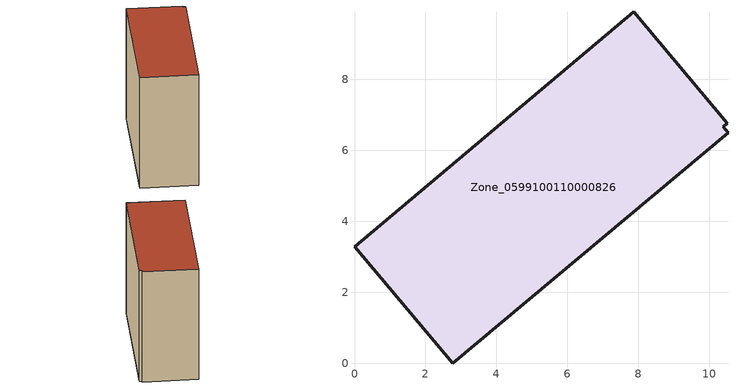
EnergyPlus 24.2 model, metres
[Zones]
Zone_0599100110000826
 floor ground (C_G): 10.51,6.76 10.4,6.67 10.53,6.5 2.77,0 0,3.28 7.87,9.91 z0
 wall outside (C_F): 10.51,6.76 7.87,9.91 0,3.28 2.77,0 10.53,6.5 10.4,6.67 10.51,6.76 z0:9.15
 roof outside (C_R): 10.4,6.67 10.51,6.76 7.87,9.91 0,3.28 2.77,0 10.53,6.5 z9.15
[BUILDING]
Pand.0599100110000826: North Axis=0; Terrain=City; Loads Convergence Tolerance Value=0.04; Temperature Convergence Tolerance Value=0.4; Solar Distribution=FullExterior; Maximum Number of Warmup Days=25; Minimum Number of Warmup Days=1
[Site:Location]
Rotterdam.The.Hague.AP_ZH_NLD Design_Conditions: Latitude=51.96; Longitude=4.45; Time Zone=1; Elevation=-4.5
[SITE:GROUNDTEMPERATURE:BUILDINGSURFACE]
18, 18, 18, 18, 18, 18, 18, 18, 18, 18, 18, 18
[MATERIAL] Thermal Absorptance=0.9; Solar Absorptance=0.7; Visible Absorptance=0.7
Name | Roughness | Thickness | Conductivity | Density | Specific Heat
G.TI.2015-2018 | MediumSmooth | 0.15 | 0.0428571 | 540 | 1210
F.TI.2015-2018 | Rough | 0.3 | 0.0666667 | 1920 | 840
R.TI.2015-2018 | MediumRough | 0.2 | 0.0333333 | 1500 | 1000
[CONSTRUCTION]
C_G: G.TI.2015-2018
C_F: F.TI.2015-2018
C_R: R.TI.2015-2018
[ZONE]
Zone_0599100110000826: Type=1; Multiplier=1; Ceiling Height=Autocalculate; Volume=Autocalculate; Floor Area=autocalculate; Part of Total Floor Area=Yes
[ZONEINFILTRATION:DESIGNFLOWRATE]
Infil_Zone_0599100110000826: Zone or ZoneList or Space or SpaceList=Zone_0599100110000826; Schedule=AlwaysOn; Design Flow Rate Calculation Method=Flow/Area; Flow Rate per Floor Area=0.0015; Constant Term Coefficient=1; Temperature Term Coefficient=0; Velocity Term Coefficient=0; Velocity Squared Term Coefficient=0
[HVACTEMPLATE:ZONE:IDEALLOADSAIRSYSTEM]
Zone_0599100110000826: Maximum Heating Supply Air Temperature=50; Minimum Cooling Supply Air Temperature=13; Maximum Heating Supply Air Humidity Ratio=0.0156; Minimum Cooling Supply Air Humidity Ratio=0.0077; Heating Limit=NoLimit; Cooling Limit=NoLimit; Dehumidification Control Type=ConstantSensibleHeatRatio; Cooling Sensible Heat Ratio=0.7; Dehumidification Setpoint=60; Humidification Control Type=None; Humidification Setpoint=30; Outdoor Air Method=None; Outdoor Air Flow Rate per Person=0.00944; Outdoor Air Flow Rate per Zone Floor Area=0; Outdoor Air Flow Rate per Zone=0; Demand Controlled Ventilation Type=None; Outdoor Air Economizer Type=NoEconomizer; Heat Recovery Type=None; Sensible Heat Recovery Effectiveness=0.7; Latent Heat Recovery Effectiveness=0.65
[ZONECONTROL:THERMOSTAT]
ThermostatControl_Zone_0599100110000826: Zone or ZoneList=Zone_0599100110000826; Control Type Schedule=DualSetpointControlType; Control 1=Thermostat_Zone_0599100110000826; Temperature Difference Between Cutout And Setpoint=0
[THERMOSTATSETPOINT:DUALSETPOINT]
Thermostat_Zone_0599100110000826: Heating Setpoint Temperature Schedule=HeatingSetpoint_Zone_0599100110000826; Cooling Setpoint Temperature Schedule=CoolingSetpoint_Zone_0599100110000826
[SCHEDULE:COMPACT]
HeatingSetpoint_Zone_0599100110000826: Through: 12/31, For: AllDays, Until: 24:00, 21
CoolingSetpoint_Zone_0599100110000826: Through: 12/31, For: AllDays, Until: 24:00, 24
DualSetpointControlType: Through: 12/31, For: AllDays, Until: 24:00, 4
AlwaysOn: Through: 12/31, For: AllDays, Until: 24:00, 1
